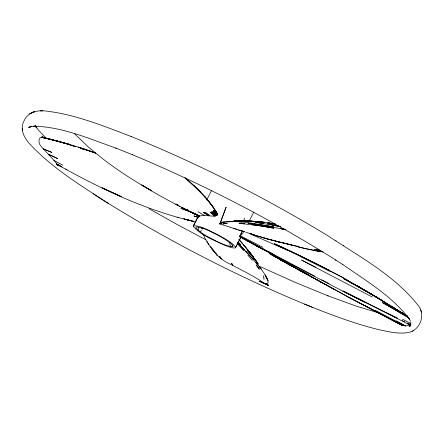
<?xml version="1.0" encoding="UTF-8"?>
<svg xmlns="http://www.w3.org/2000/svg" width="444" height="444" viewBox="0 0 444 444"><rect width="100%" height="100%" fill="white"/><g stroke="black" fill="none" stroke-linecap="round" stroke-linejoin="round"><path stroke-width="0.67" d="M131.119 136.486C199.278 164.163 265.035 197.702 327.95 235.797C359.723 256.893 395.177 275.702 418.903 306.36C425.396 315.34 419.941 329.731 409.257 332.306C399.256 334.454 388.95 331.751 379.148 329.748C356.476 324.231 334.554 316.078 312.881 307.514L312.493 307.353C241.63 278.493 173.271 243.479 108.158 203.319L107.831 203.108C80.481 185.331 52.053 167.982 29.693 143.9C24.226 137.929 19.519 129.126 23.948 121.145C27.378 112.038 37.823 109.818 46.404 111.089C75.835 114.652 103.613 126.013 131.119 136.486L131.507 136.647M410.844 322.044L410.645 325.152L409.579 326.723L410.833 324.669L410.633 324.925M266.15 283.894L268.553 285.431L266.239 284.349L266.206 283.955M201.615 227.483L201.67 228.605L202.37 228.987M230.508 245.182L230.669 246.581L232.656 246.614L233.022 246.248L231.163 243.717L225.363 239.555A20.652 2.98 27.2 0 0 216.994 234.754C210.423 231.535 203.785 227.711 196.437 226.912L195.787 227.678C200.943 234.016 209.113 237.102 216.095 241.014A21.101 3.047 27.2 0 0 224.614 244.738L230.669 246.581M201.21 230.253L201.121 230.68A1.737 1.249 -71.4 0 1 200.899 231.241L200.516 231.685M243.329 232.306C243.368 234.554 237.584 236.141 240.903 237.34M198.629 227.339L198.207 229.271L198.429 230.547M232.878 244.988L231.962 246.614M220.035 223.743L226.14 207.098L219.874 223.981L230.197 227.234M203.08 228.005L202.47 228.932M243.368 221.195L244.744 218.043M198.746 215.362L193.218 226.257C201.077 235.487 213.481 239.932 224.226 245.121A22.922 3.308 27.2 0 0 232.123 247.769L234.993 248.013L235.52 247.635L240.753 237.473M198.812 215.257L193.218 226.257L193.473 225.741C201.759 225.73 209.307 230.93 216.739 234.149C223.21 237.94 230.608 241.075 235.47 246.958L235.52 247.635L240.77 237.407M206.804 199.811L211.671 190.248M59.768 141.68L50.033 139.15L69.558 144.478L41.78 137.174C37.618 137.862 38.617 143.934 40.953 146.193C46.204 152.12 52.686 158.752 57.232 164.091M74.675 133.849L88.567 147.175L102.564 158.658A244.977 71.284 20.3 0 0 127.411 176.19C150.438 190.981 174.803 204.512 199.334 216.056M199.256 216.206C203.402 214.557 207.892 215.973 212.177 216.067C214.835 217.072 219.897 214.363 215.912 212.032M249.128 221.156L253.857 211.938M239.616 236.436L242.446 231.002L239.621 236.463L240.948 237.218M219.874 223.981L220.069 223.665M219.941 223.876L220.624 223.282L219.991 223.832M199.406 215.989L192.341 212.665M220.368 223.46L221.85 222.483M30.619 126.601L29.104 127.617L30.048 126.756M29.104 127.617L30.692 126.19M223.709 221.956L221.678 222.588L220.08 223.815L220.418 223.721M220.995 222.966L220.468 223.365L221.678 222.588M412.332 331.235L413.414 330.597M57.159 164.33L58.708 165.773L57.209 164.225L58.708 165.773L56.349 163.919M29.804 127.078L28.699 127.711L31.507 126.462L30.503 126.773L35.914 126.063L33.489 126.163C62.332 126.745 89.472 138.8 116.284 148.257L115.856 148.085L132.706 154.823M221.084 222.844L221.373 222.722M220.696 223.166L221.928 222.611M221.706 222.677C242.674 218.981 264.297 226.19 285.087 229.42M224.065 222.244L225.064 221.895L224.059 222.239M230.097 242.635L229.343 242.23M222.788 222.322L223.277 222.178M266.383 284.171L268.553 285.431L266.25 284.071L268.553 285.431L259.124 281.119L266.239 284.349C268.925 283.661 268.215 280.086 267.166 278.321C260.622 266.689 251.004 257.231 241.924 247.574M222.261 222.327L223.471 221.994M222.1 222.516L222.882 222.35M223.027 222.266L223.326 222.211M41.78 137.174L59.446 141.597L78.921 147.314M215.112 233.328L214.069 233.255M225.802 221.6L233.378 221.434M233.805 220.84L247.053 220.979L242.008 220.707L245.521 220.768L264.197 222.272L254.767 221.323M235.02 220.901L241.886 220.696L235.203 220.89M240.803 220.751L256.688 221.65L251.015 221.09M42.746 110.917L40.21 110.928M252.508 221.29L252.786 221.306M245.693 220.779L252.486 221.162M247.114 220.851L254.534 221.301M254.39 221.412L264.197 222.272M254.801 221.434L258.158 221.65L255.328 221.378M245.11 221.634L239.483 221.162M244.788 223.787L239.1 223.31L258.874 225.652L251.293 224.553M238.539 221.761L241.503 222.022M252.969 221.528L247.169 220.957L259.501 222.372M258.425 221.684L275.047 223.843M298.091 246.942L315.484 250.71L322.993 251.848M321.628 251.67L322.855 251.826M255.389 224.231L247.952 223.193L259.385 224.864M267.793 222.755L274.42 223.748M268.137 222.805L269.941 223.082M263.242 223.499L255.605 222.339L271.634 224.969M236.597 229.182L235.27 228.888M319.896 250.316L314.419 249.445L319.958 250.322M259.468 224.442L273.776 226.923L266.972 225.707M321.767 251.693L306.316 248.873M314.835 250.566L322.333 251.781M271.578 226.679L272.45 226.834M274.969 223.965L271.007 223.249L274.953 223.959M273.942 223.654L274.686 223.787M267.338 223.598L278.543 225.719M234.599 228.699L230.308 227.273M280.985 228.305L284.088 228.904M284.654 229.426L280.897 228.688L285.908 229.681M299.112 246.553L291.797 244.988M280.93 226.817L271.722 224.958L280.841 226.79M195.671 221.911C146.609 210.811 100.76 188.905 57.043 164.435M192.396 221.156L190.165 220.64M183.533 218.687L184.682 218.948M305.539 248.684L270.501 239.732M41.853 137.213L49.756 139.072M41.958 137.202L50.577 139.288M188.955 220.196L184.46 219.025L193.379 221.251M276.939 241.503L291.891 245.016L267.771 239.083L250.71 234.044M186.935 219.586L188.051 219.863M190.265 220.407L191.381 220.69M410.6 325.191L407.098 323.471L410.6 325.191L405.317 325.957L402.558 325.574L348.662 297.258L293.34 266.761M240.237 236.774L239.532 236.597M59.446 141.597L58.902 141.458L68.826 144.233L68.487 144.139M186.802 219.752L187.934 220.046M263.597 237.684L250.166 233.871M277.561 241.691L278.777 242.013L261.782 237.285L268.936 239.377M245.798 232.329L251.77 233.927M378.671 312.92L355.999 306.033L327.716 295.743L328.144 295.915L294.361 282.029L259.468 266.289M177.739 217.255L178.91 217.593M60.656 142.063L75.846 146.72L70.679 145.038M238.495 230.003L244.372 231.746L233.683 228.421L234.066 228.566M198.302 217.394L193.867 215.939L198.351 217.416M92.23 151.859L78.555 147.192L95.821 153.23L92.23 151.859L92.646 152.02M249.883 233.372L254.229 234.854M80.913 148.379L84.06 149.506M363.464 304.867L402.997 325.752L393.983 320.984L402.558 325.574M80.958 148.385L85.348 149.961M195.538 213.953L180.986 208.341L191.653 212.437M304.501 304.112L312.881 307.514M252.103 234.809L286.974 249.994L275.247 244.6M132.334 154.673C202.919 184.188 271.201 219.375 335.953 260.151L335.592 259.918L342.918 264.641M409.723 324.614L410.633 325.002L410.833 324.669L410.633 325.002L409.723 324.614L410.633 325.086M274.542 243.828L300.249 255.761L328.738 270.046M274.647 243.873L286.28 249.162L274.614 243.867M192.385 212.626L195.199 214.008L193.806 213.292M48.435 154.24L57.587 158.564L48.54 154.284M286.546 249.317L314.851 263.081M300.921 256.382L286.791 249.611L315.123 263.475M394.666 317.105L395.937 317.715M196.537 214.757L197.93 215.44M189.571 211.266L190.964 211.954M193.873 213.486L199.328 216.178L186.78 210.001L189.527 211.394L188.151 210.684M410.622 325.202L342.99 291.242L364.324 302.114M387.068 313.064L397.258 318.143L357.437 298.157M402.308 320.646L404.811 321.889M301.115 256.776L329.581 271.24M181.263 207.193L182.634 207.881M240.975 236.114L262.887 247.297M315.762 267.305L301.515 260.029L372.272 297.014M196.592 214.691L197.991 215.401L196.642 214.68M343.201 290.876L364.53 301.742M343.057 291.286L287.64 262.415L239.588 236.624L245.132 239.627M191.037 211.893L192.413 212.604M193.734 213.464L195.116 214.174L190.903 212.071M321.695 279.792L328.871 283.488M402.486 319.175L410.645 323.399M186.214 209.296L188.406 210.434L187.19 209.801M183.494 207.881L185.126 208.724M268.226 252.059L263.847 249.717M243.778 238.783L246.62 240.298M375.102 310.262L395.66 321.012M373.099 310.056L348.684 297.252L393.911 320.94L373.182 310.101M248.068 241.031L250.954 242.579M262.532 248.612L271.301 253.274L239.671 236.413L256.737 245.521L253.874 244M314.53 276.051L268.376 251.698L274.248 254.812M177.35 204.867L178.693 205.572M42.852 137.512L43.457 137.868M205.866 239.821L176.856 224.353L149.006 208.686M239.832 236.519L242.407 237.879M245.155 239.655L249.428 241.963L247.996 241.209M383.405 315.39L393.811 320.857M252.292 243.523L253.74 244.289L250.871 242.746M178.582 205.788L179.903 206.482M53.907 160.456L62.865 165.19M408.53 323.843L409.762 324.497M175.929 204.357L177.267 205.067M65.695 168.998L66.972 169.675M342.529 277.433L314.13 262.643L342.868 277.572L380.658 299.722L356.765 285.42M259.607 247.197L261.055 247.968M259.585 247.241L255.261 244.888L258.097 246.542L256.682 245.704M262.36 248.912L256.571 245.815L263.836 249.733M245.249 239.394L248.124 240.931M258.058 246.614L273.643 254.973M393.767 320.834L402.442 325.535M348.59 297.191L293.584 266.988M294.522 267.393L308.469 274.914M175.946 203.901L177.55 204.767M242.391 237.945L245.238 239.488L243.806 238.739M250.594 242.502L262.043 248.723M307.748 274.742L269.663 253.629M294.455 267.393L269.619 253.579M307.703 274.725L280.286 259.607L293.784 267.127M255.233 244.933L252.392 243.34M252.342 243.429L253.779 244.217M269.453 253.485L294.178 267.305M280.558 259.807L321.312 282.29M270.551 253.974L281.829 260.212M280.48 259.757L307.398 274.62M320.673 281.957L334.648 289.677M307.082 274.431L321.001 282.156M270.18 253.851L281.463 260.123M343.223 277.861L380.98 299.839M57.931 164.358L60.073 165.557M269.88 253.735L281.08 260.018M60.639 166.2L61.905 166.905M279.914 259.168L293.367 266.772M197.996 211.716L204.473 215.44M244.117 238.589L245.293 239.277M407.276 316.333L371.373 294.178L343.75 278.727L371.373 294.178L401.071 312.343L371.101 293.861L357.442 285.964L381.041 299.894L400.638 312.232L390.887 306.01M248.585 241.197L259.218 247.53L248.579 241.17M391.269 306.199L407.598 316.428M407.881 316.672L401.715 312.831L407.897 316.677M343.478 245.504L343.85 245.743M100.144 198.257L108.158 203.319M407.642 316.455L401.382 312.498L407.614 316.444M381.041 299.894L381.363 300.1M335.842 240.681L336.169 240.892M400.982 312.287L407.165 316.256M401.182 312.593L406.926 316.295M93.185 193.762L100.522 198.496M266.239 284.349C254.923 276.779 242.768 270.624 230.691 264.38C217.471 258.846 208.969 246.514 202.936 234.049M342.524 264.391C366.139 280.847 392.052 296.059 409.607 319.391L408.275 317.366L410.434 321.112M204.434 212.421L209.085 215.523M205.489 212.498L209.279 215.135M193.684 185.409L205.406 197.375L194.028 185.72L185.026 177.8M185.065 177.822L188.195 180.442M214.03 215.656L214.474 216.028L210.084 212.304M402.075 325.291L401.637 324.836M187.274 179.659L200.272 191.858L187.673 179.987M46.17 138.145L38.462 130.114L35.181 125.752M238.733 244.305L239.366 244.96L237.401 242.951L243.24 248.929M211.316 231.923L211.011 231.513M239.383 244.55L237.596 242.774L244.405 249.683L238.062 243.229M57.215 164.263L58.708 165.773M240.77 246.087L241.408 246.736M43.895 137.929L42.069 136.069L43.612 137.979M246.764 252.153L245.588 250.949L253.53 259.54M241.314 246.964L241.947 247.619M243.162 248.862L243.767 249.5M212.615 211.472L216.433 215.545L215.74 214.802M199.85 191.414L205.406 197.375M237.451 243.773L243.717 250.605M238.123 243.434L238.789 244.161M243.062 244.478L250.555 253.38L256.088 260.767M239.172 239.693L250.555 253.38L244.655 246.043M238.977 239.466L242.191 243.19L241.997 242.951M247.819 255.161L252.236 260.262M209.352 202.109L209.59 202.381L204.584 196.514M238.905 239.532L239.721 240.482M255.738 262.093L261.361 269.02M210.306 246.259L217.316 255.522M211.544 248.213L214.33 251.754M217.066 255.211L216.184 253.74M213.858 210.401L217.205 214.957M253.235 256.898L249.373 252.125L258.131 263.564M212.382 249.178L214.968 252.597M213.78 207.97L209.291 202.059L213.486 207.648M213.947 208.219L205.122 197.058L210.001 202.886L216.628 212.315M35.736 126.612L36.674 127.944L35.453 126.185M208.963 244.661L206.982 241.714L207.276 242.152M255.994 260.661L258.247 264.191M420.701 309.99L421.389 312.11M267.438 278.926L267.882 280.797M263.231 275.652L263.908 277.944M229.681 243.479L229.77 243.812M229.842 244.133L230.025 244.794M22.2 128.643L22.389 130.858M263.93 277.988L263.969 279.309M265.801 284.021L266.161 283.894L265.801 284.021M31.668 112.765L29.759 113.908L31.668 112.765M222.472 222.644L221.65 222.949L223.415 222.4L222.472 222.644M33.644 112.005L32.645 112.354L34.754 111.666L33.644 112.005M224.869 223.593L222.888 223.959L227.273 223.321L224.869 223.593M238.173 220.773L233.894 220.835L243.146 221.001L238.173 220.773M249.067 220.968L247.78 220.957L249.067 220.968M267.21 227.023L258.841 225.63L273.926 228.21L267.255 227.023M50.855 139.399L43.107 137.518L60.628 142.036L50.855 139.399M91.581 151.62L78.427 147.175L92.097 151.809L91.581 151.62M244.611 231.757L242.74 231.091L244.616 231.757M44.123 149.212L43.201 148.857L51.82 152.442L44.123 149.212M121.756 196.82L102.137 187.834L121.756 196.82M57.037 164.252L60.406 166.161L57.037 164.252M410.628 324.786L407.292 323.132L410.628 324.786M196.703 214.641L193.911 213.248L199.239 215.928L196.703 214.641M269.686 252.841L268.215 252.075L269.686 252.847M404.545 325.374L396.098 320.934L405.539 325.94L404.545 325.374M308.891 274.969L281.157 260.045L308.891 274.969M392.418 308.214L382.417 302.569L408.552 317.671L392.418 308.214M289.088 264.169L287.923 263.503L289.083 264.169M293.157 266.489L290.248 264.829L293.157 266.489M151.593 190.781L141.814 184.976L151.593 190.781M208.802 215.778L203.43 212.337L208.802 215.778M58.092 164.857L57.171 164.308L58.092 164.857M215.235 215.923L211.039 212.088L215.235 215.923M215.823 215.778L211.777 211.832L215.823 215.778M240.62 244.683L238.151 242.269L240.62 244.683M241.658 247.386L239.116 244.777L244.111 249.961L241.658 247.386M216.916 215.235L213.309 210.978L216.916 215.235M251.765 255.539L247.419 250.621L255.483 260.09L251.765 255.539M217.11 215.063L213.597 210.706L217.11 215.063M259.324 269.142L256.149 264.94L259.324 269.142M221.312 258.669L219.53 256.305L221.589 259.041L221.312 258.669M253.396 257.265L250.438 253.23L253.396 257.265M217.466 214.247L214.224 209.518L217.466 214.247M216.317 211.993L214.186 208.863L217.46 213.919L216.317 211.993M232.789 265.29L231.579 263.198L232.789 265.29M266.616 277.933L265.007 274.947L267.116 279.221L266.616 277.933"/></g></svg>
